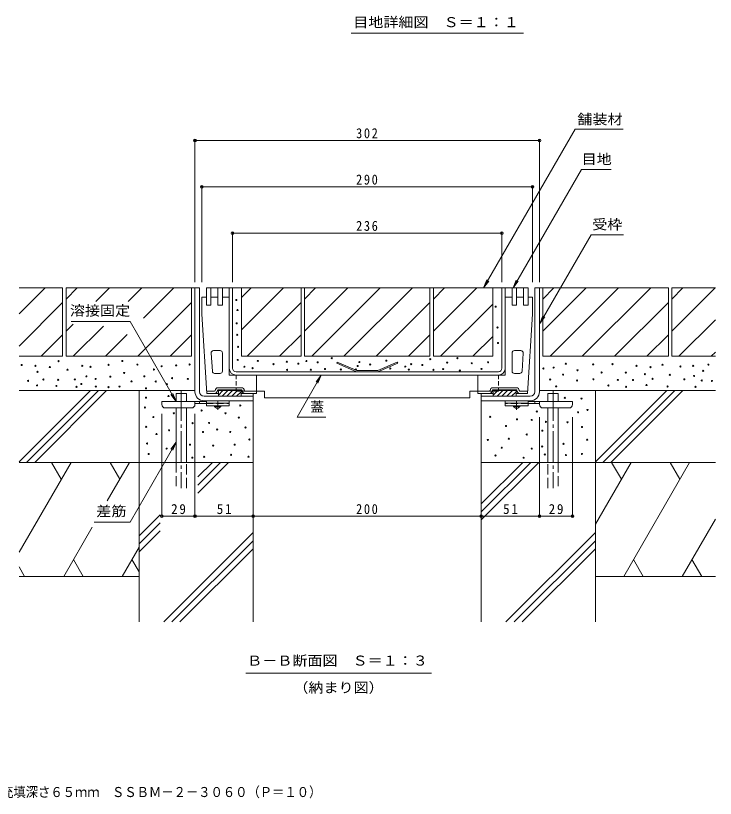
# Model space of a CAD drawing. Units: millimetres at full size, sheet at 1:3. Extents: x -1096 to 1162, y -823 to 816.
# Drawn here: x 486 to 1099, y -811 to -124 of the extents above; entities that cross this region are included whole.
import ezdxf
from ezdxf.enums import TextEntityAlignment as Align

# ---------------------------------------------------------------- set-up
doc = ezdxf.new("R2010")
doc.units = ezdxf.units.MM
doc.header["$LTSCALE"] = 3
doc.header["$PDMODE"] = 32
doc.header["$PDSIZE"] = 2.4
for name, pattern in [('CHAIN1', [8, 5, -1, 1, -1]), ('CHAIN2', [12, 9, -1, 1, -1]), ('DASHED1', [1.8, 1.2, -0.6]), ('DASHED2', [3, 2, -1]), ('DASHED3', [4, 3, -1])]:
    doc.linetypes.add(name, pattern=pattern)
for name, color, linetype, lineweight in [('1-5_1-5ﾚｲﾔ', 2, 'Continuous', 9), ('4-1', 2, 'Continuous', 9), ('4-2', 3, 'Continuous', 9), ('4-3', 4, 'Continuous', 9), ('4-4', 7, 'Continuous', 9), ('4-5', 7, 'Continuous', 9), ('4-6', 6, 'Continuous', 9), ('4-9', 5, 'Continuous', 9), ('4-A', 6, 'Continuous', 9), ('4-E', 7, 'Continuous', 9)]:
    doc.layers.add(name, color=color, linetype=linetype, lineweight=lineweight)
doc.layers.add('F-5_F-5ﾚｲﾔ', color=2, linetype='Continuous')
doc.styles.add('ＭＳ ゴシック', font='')
doc.styles.get('ＭＳ ゴシック').set_extended_font_data('MS Gothic')

msp = doc.modelspace()

# ---------------------------------------------------------------- linework, layer by layer
at = {"layer": '1-5_1-5ﾚｲﾔ', "color": 7}
msp.add_line((930.791, -139.64), (779.857, -139.64), dxfattribs=at)
at = {"layer": '4-1'}
for p, q in [((646.903, -363.12), (642.903, -363.12)), ((642.903, -454.12), (642.903, -363.12)), ((646.903, -454.119), (646.903, -363.12)), ((940.903, -363.12), (944.903, -363.12)), ((940.903, -454.119), (940.903, -363.12)), ((944.903, -454.12), (944.903, -363.12)), ((650.903, -458.119), (693.903, -458.119)), ((936.903, -458.119), (893.903, -458.119)), ((893.903, -462.12), (893.903, -458.119)), ((936.903, -462.12), (893.903, -462.12))]:
    msp.add_line(p, q, dxfattribs=at)
msp.add_lwpolyline([(650.903, -462.12), (693.903, -462.12), (693.903, -458.119)], dxfattribs=at)
for centre, radius, start, end in [((650.903, -454.12), 8, 180, 270), ((650.903, -454.119), 4, 180, 270), ((936.903, -454.119), 4, 270, 0), ((936.903, -454.12), 8, 270, 0)]:
    msp.add_arc(centre, radius, start, end, dxfattribs=at)
at = {"layer": '4-2'}
for p, q in [((652.903, -363.119), (934.903, -363.119)), ((672.903, -371.119), (672.903, -363.119)), ((675.903, -433.619), (675.903, -363.119)), ((911.903, -433.619), (911.903, -363.119)), ((914.903, -371.119), (914.903, -363.119)), ((784.462, -436.619), (767.151, -429.035)), ((803.345, -436.619), (820.656, -429.035)), ((678.903, -436.619), (908.903, -436.619)), ((784.671, -435.619), (803.135, -435.619)), ((678.903, -439.619), (908.903, -439.619))]:
    msp.add_line(p, q, dxfattribs=at)
at = {"layer": '4-2', "linetype": 'DASHED1'}
for p, q in [((672.903, -433.619), (672.903, -371.119)), ((914.903, -433.619), (914.903, -371.119))]:
    msp.add_line(p, q, dxfattribs=at)
at = {"layer": '4-2'}
for points in [[(784.671, -435.619), (767.552, -428.119), (767.151, -429.035)], [(803.135, -435.619), (820.254, -428.119), (820.656, -429.035)]]:
    msp.add_lwpolyline(points, dxfattribs=at)
for centre, radius, start, end in [((678.903, -433.619), 6, 180, 270), ((678.903, -433.619), 3, 180, 270), ((908.903, -433.619), 6, 270, 0), ((908.903, -433.619), 3, 270, 0)]:
    msp.add_arc(centre, radius, start, end, dxfattribs=at)
at = {"layer": '4-3'}
for p, q in [((673.903, -363.119), (652.903, -363.119)), ((913.903, -363.119), (934.903, -363.119)), ((648.903, -386.119), (648.903, -371.119)), ((652.903, -371.119), (648.903, -371.119)), ((662.903, -371.119), (656.903, -371.119)), ((672.903, -371.119), (666.903, -371.119)), ((672.903, -439.619), (672.903, -371.119)), ((914.903, -439.619), (914.903, -371.119)), ((914.903, -371.119), (920.903, -371.119)), ((924.903, -371.119), (930.903, -371.119)), ((934.903, -371.119), (938.903, -371.119)), ((938.903, -386.119), (938.903, -371.119)), ((648.903, -386.119), (653.403, -455.619)), ((938.903, -386.119), (934.403, -455.619)), ((659.121, -418.12), (664.903, -418.12)), ((922.903, -418.12), (928.685, -418.12)), ((658.162, -436.249), (657.126, -420.249)), ((666.903, -436.12), (666.903, -420.12)), ((920.903, -420.12), (920.903, -436.12)), ((930.681, -420.249), (929.645, -436.249)), ((664.903, -438.12), (660.157, -438.12)), ((927.649, -438.12), (922.903, -438.12)), ((672.903, -439.619), (696.903, -439.619)), ((696.903, -455.619), (696.903, -439.619)), ((914.903, -439.619), (890.903, -439.619)), ((683.653, -450.619), (663.153, -450.619)), ((683.653, -452.619), (663.153, -452.619)), ((663.403, -452.619), (663.403, -458.119)), ((663.403, -452.719), (683.403, -452.719)), ((663.403, -452.819), (683.403, -452.819)), ((663.403, -452.919), (683.403, -452.919)), ((663.403, -453.019), (683.403, -453.019)), ((683.403, -452.619), (683.403, -458.119)), ((904.153, -450.619), (924.653, -450.619)), ((904.153, -452.619), (924.653, -452.619)), ((904.403, -452.619), (904.403, -458.119)), ((924.403, -452.719), (904.403, -452.719)), ((924.403, -452.819), (904.403, -452.819)), ((924.403, -452.919), (904.403, -452.919)), ((924.403, -453.019), (904.403, -453.019)), ((924.403, -452.619), (924.403, -458.119)), ((660.153, -453.619), (653.403, -453.619)), ((653.403, -455.619), (653.403, -453.619)), ((660.153, -455.619), (653.403, -455.619)), ((660.153, -455.619), (663.403, -455.619)), ((663.403, -453.119), (683.403, -453.119)), ((667.447, -453.119), (663.403, -457.163)), ((683.403, -458.119), (663.403, -458.119)), ((671.689, -453.119), (666.689, -458.119)), ((675.932, -453.119), (670.932, -458.119)), ((680.175, -453.119), (675.175, -458.119)), ((683.403, -454.133), (679.417, -458.119)), ((683.403, -455.619), (696.903, -455.619)), ((686.653, -453.619), (696.903, -453.619)), ((901.153, -453.619), (890.903, -453.619)), ((908.447, -453.119), (904.403, -457.163)), ((924.403, -453.119), (904.403, -453.119)), ((904.403, -458.119), (924.403, -458.119)), ((912.689, -453.119), (907.689, -458.119)), ((916.932, -453.119), (911.932, -458.119)), ((921.175, -453.119), (916.175, -458.119)), ((924.403, -454.133), (920.417, -458.119)), ((927.653, -455.619), (924.403, -455.619)), ((927.653, -453.619), (934.403, -453.619)), ((927.653, -455.619), (934.403, -455.619)), ((934.403, -455.619), (934.403, -453.619))]:
    msp.add_line(p, q, dxfattribs=at)
msp.add_lwpolyline([(904.403, -455.619), (890.903, -455.619), (890.903, -439.619)], dxfattribs=at)
for centre, radius, start, end in [((659.121, -420.12), 2, 90, 183.7046), ((664.903, -420.12), 2, 0, 90), ((922.903, -420.12), 2, 90, 180), ((928.685, -420.12), 2, 356.2954, 90), ((660.157, -436.12), 2, 183.7046, 270), ((664.903, -436.12), 2, 270, 0), ((922.903, -436.12), 2, 180, 270), ((927.649, -436.12), 2, 270, 356.2954), ((663.153, -453.119), 2.5, 90, 180), ((663.153, -453.119), 0.5, 90, 180), ((683.653, -453.119), 2.5, 0, 90), ((683.653, -453.119), 0.5, 0, 90), ((904.153, -453.119), 2.5, 90, 180), ((904.153, -453.119), 0.5, 90, 180), ((924.653, -453.119), 2.5, 0, 90), ((924.653, -453.119), 0.5, 0, 90), ((660.153, -453.119), 2.5, 270, 0), ((660.153, -453.119), 0.5, 270, 0), ((686.653, -453.119), 2.5, 180, 270), ((686.653, -453.119), 0.5, 180, 270), ((901.153, -453.119), 0.5, 270, 0), ((901.153, -453.119), 2.5, 270, 0), ((927.653, -453.119), 2.5, 180, 270), ((927.653, -453.119), 0.5, 180, 270)]:
    msp.add_arc(centre, radius, start, end, dxfattribs=at)
at = {"layer": '4-4'}
for p, q in [((642.903, -232.861), (642.903, -358.12)), ((944.903, -232.861), (944.903, -358.12)), ((642.903, -233.761), (944.903, -233.761)), ((648.903, -273.497), (648.903, -358.12)), ((938.903, -274.397), (648.903, -274.397)), ((938.903, -273.497), (938.903, -358.12)), ((675.903, -314.08), (675.903, -358.12)), ((675.903, -314.98), (911.903, -314.98)), ((911.903, -314.08), (911.903, -358.12)), ((613.903, -564.267), (613.903, -473.619)), ((642.903, -564.267), (642.903, -473.619)), ((693.903, -564.267), (693.903, -467.12)), ((893.903, -564.267), (893.903, -467.12)), ((944.903, -564.267), (944.903, -476.419)), ((973.903, -564.267), (973.903, -476.419)), ((693.903, -563.367), (893.903, -563.367))]:
    msp.add_line(p, q, dxfattribs=at)
for points in [[(613.903, -563.367), (642.903, -563.367), (693.903, -563.367)], [(893.903, -563.367), (944.903, -563.367), (973.903, -563.367)]]:
    msp.add_lwpolyline(points, dxfattribs=at)
for p in [(642.903, -233.761), (944.903, -233.761), (648.903, -274.397), (938.903, -274.397), (675.903, -314.98), (911.903, -314.98), (613.903, -563.367), (642.903, -563.367), (693.903, -563.367), (893.903, -563.367), (944.903, -563.367), (973.903, -563.367)]:
    msp.add_point(p, dxfattribs=at)
at = {"layer": '4-5'}
for p, q in [((976.307, -223.915), (895.969, -363.065)), ((1018.231, -223.915), (976.307, -223.915)), ((1007.732, -259.2), (981.731, -259.2)), ((1018.728, -316.447), (990.131, -316.447)), ((895.969, -363.065), (898.839, -356.136)), ((895.969, -363.065), (900.534, -357.115)), ((921.732, -363.121), (926.298, -357.171)), ((945.105, -394.434), (949.671, -388.483)), ((586.036, -392.629), (534.369, -392.629)), ((626.445, -462.619), (586.036, -392.629)), ((753.596, -439.619), (732.387, -476.355)), ((753.596, -439.619), (749.03, -445.57)), ((753.596, -439.619), (750.726, -446.549)), ((626.445, -462.619), (621.879, -456.669)), ((626.445, -462.619), (623.575, -455.69)), ((732.387, -476.355), (757.728, -476.355)), ((626.445, -498.506), (586.059, -568.456)), ((626.445, -498.506), (621.879, -504.456)), ((626.445, -498.506), (623.575, -505.435)), ((586.059, -568.456), (554.39, -568.456)), ((687.592, -700.978), (850.206, -700.978))]:
    msp.add_line(p, q, dxfattribs=at)
for points in [[(981.731, -259.2), (921.732, -363.121), (924.603, -356.192)], [(990.131, -316.447), (945.105, -394.434), (947.975, -387.505)]]:
    msp.add_lwpolyline(points, dxfattribs=at)
at = {"layer": '4-6', "linetype": 'CHAIN2'}
for p, q in [((630.945, -452.834), (630.945, -538.786)), ((956.862, -452.834), (956.862, -538.786))]:
    msp.add_line(p, q, dxfattribs=at)
at = {"layer": '4-6'}
for p, q in [((488.703, -515.682), (551.266, -453.12)), ((642.903, -453.12), (488.703, -453.12)), ((495.337, -516.12), (558.337, -453.12)), ((502.408, -516.12), (565.408, -453.12)), ((593.903, -516.12), (593.903, -453.12)), ((626.445, -462.619), (626.445, -455.619)), ((693.903, -455.619), (693.903, -656.12)), ((893.903, -455.619), (893.903, -656.12)), ((944.903, -453.12), (1099.103, -453.12)), ((952.362, -455.619), (961.362, -455.619)), ((952.362, -462.619), (952.362, -455.619)), ((961.362, -462.619), (961.362, -455.619)), ((993.903, -516.12), (993.903, -453.12)), ((993.903, -515.682), (1056.466, -453.12)), ((1000.537, -516.12), (1063.537, -453.12)), ((1007.608, -516.12), (1070.608, -453.12)), ((626.445, -516.12), (626.445, -468.419)), ((635.445, -516.12), (635.445, -468.419)), ((952.362, -516.12), (952.362, -468.419)), ((961.362, -516.12), (961.362, -468.419)), ((534.229, -516.12), (488.703, -594.973)), ((517.182, -516.12), (525.706, -530.883)), ((585.531, -516.12), (566.041, -549.878)), ((568.484, -516.12), (577.008, -530.883)), ((593.903, -516.12), (593.903, -656.12)), ((645.456, -528.929), (658.266, -516.12)), ((645.456, -536), (665.337, -516.12)), ((645.456, -543.071), (672.408, -516.12)), ((893.903, -552.5), (930.283, -516.12)), ((893.903, -559.571), (937.354, -516.12)), ((893.903, -566.642), (944.425, -516.12)), ((1025.235, -516.12), (993.903, -570.387)), ((993.903, -516.12), (993.903, -656.12)), ((1008.187, -516.12), (1016.711, -530.883)), ((1076.537, -516.12), (1018.802, -616.12)), ((1059.489, -516.12), (1068.013, -530.883)), ((593.903, -580.482), (612.337, -562.049)), ((593.903, -587.553), (612.337, -569.12)), ((1099.103, -565.891), (1070.104, -616.12)), ((552.783, -572.842), (527.796, -616.12)), ((593.903, -594.624), (612.337, -576.191)), ((615.546, -656.12), (693.903, -577.762)), ((915.545, -656.12), (993.903, -577.762)), ((622.617, -656.12), (693.903, -584.833)), ((922.616, -656.12), (993.903, -584.833)), ((593.903, -590.477), (579.099, -616.12)), ((629.688, -656.12), (693.903, -591.904)), ((929.688, -656.12), (993.903, -591.904)), ((536.32, -601.356), (544.844, -616.12)), ((587.622, -601.356), (593.903, -612.235)), ((1027.325, -601.356), (1035.849, -616.12)), ((1078.628, -601.356), (1087.151, -616.12)), ((488.703, -607.739), (493.542, -616.12)), ((593.903, -616.12), (488.703, -616.12)), ((993.903, -616.12), (1099.103, -616.12))]:
    msp.add_line(p, q, dxfattribs=at)
at = {"layer": '4-6', "linetype": 'DASHED3'}
for p, q in [((626.445, -516.12), (626.445, -538.786)), ((635.445, -538.786), (635.445, -516.12)), ((952.362, -538.786), (952.362, -516.12)), ((961.362, -516.12), (961.362, -538.786))]:
    msp.add_line(p, q, dxfattribs=at)
at = {"layer": '4-6'}
for points in [[(635.445, -462.619), (635.445, -455.619), (626.445, -455.619)], [(693.903, -516.12), (593.903, -516.12), (488.703, -516.12)], [(893.903, -516.12), (993.903, -516.12), (1099.103, -516.12)]]:
    msp.add_lwpolyline(points, dxfattribs=at)
at = {"layer": '4-9', "linetype": 'DASHED1', "lineweight": 5}
for p, q in [((908.903, -439.619), (908.903, -453.619)), ((908.903, -453.619), (890.903, -453.619))]:
    msp.add_line(p, q, dxfattribs=at)
at = {"layer": '4-9', "lineweight": 5}
for p, q in [((703.903, -459.619), (883.903, -459.619)), ((890.903, -453.619), (883.903, -453.619)), ((883.903, -453.619), (883.903, -459.619))]:
    msp.add_line(p, q, dxfattribs=at)
at = {"layer": '4-9', "color": 4}
for p, q in [((613.903, -465.419), (613.903, -462.619)), ((613.903, -462.619), (652.903, -462.619)), ((642.898, -464.619), (652.903, -464.619)), ((642.903, -465.419), (642.903, -462.619)), ((646.903, -464.619), (646.903, -462.619)), ((973.903, -462.619), (934.903, -462.619)), ((944.908, -464.619), (934.903, -464.619)), ((940.903, -464.619), (940.903, -462.619)), ((944.903, -465.419), (944.903, -462.619)), ((973.903, -465.419), (973.903, -462.619)), ((639.903, -468.419), (616.903, -468.419)), ((947.903, -468.419), (970.903, -468.419))]:
    msp.add_line(p, q, dxfattribs=at)
at = {"layer": '4-9', "color": 3}
for p, q in [((652.903, -462.12), (672.903, -462.12)), ((652.903, -462.12), (652.903, -466.62)), ((652.903, -464.12), (672.903, -464.12)), ((652.903, -466.62), (672.903, -466.62)), ((672.903, -462.12), (672.903, -466.62)), ((914.903, -462.12), (914.903, -466.62)), ((934.903, -462.12), (914.903, -462.12)), ((934.903, -464.12), (914.903, -464.12)), ((934.903, -466.62), (914.903, -466.62)), ((934.903, -462.12), (934.903, -466.62))]:
    msp.add_line(p, q, dxfattribs=at)
at = {"layer": '4-9', "color": 3, "linetype": 'DASHED2'}
for p, q in [((652.903, -464.62), (672.903, -464.62)), ((934.903, -464.62), (914.903, -464.62))]:
    msp.add_line(p, q, dxfattribs=at)
at = {"layer": '4-9', "color": 2}
for p, q in [((660.153, -467.119), (660.153, -466.62)), ((665.653, -467.119), (665.653, -466.62)), ((922.153, -467.119), (922.153, -466.62)), ((927.653, -467.119), (927.653, -466.62)), ((661.903, -468.619), (660.153, -467.119)), ((665.653, -467.119), (660.153, -467.119)), ((663.903, -468.619), (661.903, -468.619)), ((665.653, -467.119), (663.903, -468.619)), ((922.153, -467.119), (923.903, -468.619)), ((922.153, -467.119), (927.653, -467.119)), ((923.903, -468.619), (925.903, -468.619)), ((925.903, -468.619), (927.653, -467.119))]:
    msp.add_line(p, q, dxfattribs=at)
at = {"layer": '4-9', "color": 4, "linetype": 'CHAIN1'}
for p, q in [((662.903, -470.167), (662.903, -462.12)), ((924.903, -470.167), (924.903, -462.12))]:
    msp.add_line(p, q, dxfattribs=at)
at = {"layer": '4-9', "linetype": 'DASHED1', "lineweight": 5}
msp.add_lwpolyline([(678.903, -439.619), (678.903, -453.619), (696.903, -453.619)], dxfattribs=at)
at = {"layer": '4-9', "lineweight": 5}
msp.add_lwpolyline([(696.903, -453.619), (703.903, -453.619), (703.903, -459.619)], dxfattribs=at)
at = {"layer": '4-9', "color": 4}
for centre, start, end in [((616.903, -465.419), 180, 270), ((639.903, -465.419), 270, 0), ((947.903, -465.419), 180, 270), ((970.903, -465.419), 270, 0)]:
    msp.add_arc(centre, 3, start, end, dxfattribs=at)
at = {"layer": '4-A'}
for p, q in [((656.903, -363.119), (652.903, -363.119)), ((652.903, -363.119), (652.903, -378.119)), ((656.903, -378.119), (656.903, -363.119)), ((662.903, -363.119), (662.903, -378.119)), ((920.903, -363.119), (924.903, -363.119)), ((920.903, -378.119), (920.903, -363.119)), ((924.903, -363.119), (924.903, -378.119)), ((930.903, -363.119), (934.903, -363.119)), ((930.903, -378.119), (930.903, -363.119)), ((934.903, -363.119), (934.903, -378.119)), ((652.903, -378.119), (656.903, -378.119)), ((662.903, -378.119), (666.903, -378.119)), ((920.903, -378.119), (924.903, -378.119)), ((930.903, -378.119), (934.903, -378.119))]:
    msp.add_line(p, q, dxfattribs=at)
msp.add_lwpolyline([(666.903, -378.119), (666.903, -363.119), (662.903, -363.119)], dxfattribs=at)
at = {"layer": '4-E', "color": 2}
for p, q in [((488.703, -363.12), (526.903, -363.12)), ((488.703, -385.912), (511.496, -363.12)), ((526.903, -363.12), (526.903, -423.12)), ((529.903, -372.86), (539.643, -363.12)), ((529.903, -363.12), (639.903, -363.12)), ((529.903, -363.12), (529.903, -423.12)), ((555.959, -375.088), (567.927, -363.12)), ((584.244, -375.088), (596.212, -363.12)), ((597.914, -389.702), (624.496, -363.12)), ((639.903, -363.12), (639.903, -423.12)), ((639.903, -363.12), (642.903, -363.12)), ((683.773, -363.119), (683.773, -423.119)), ((683.773, -363.119), (710.903, -363.119)), ((683.773, -363.119), (735.903, -363.119)), ((683.773, -399.843), (720.496, -363.12)), ((683.773, -371.559), (692.212, -363.12)), ((735.903, -363.119), (735.903, -423.119)), ((738.903, -372.86), (748.643, -363.12)), ((738.903, -401.144), (776.928, -363.12)), ((738.903, -363.12), (848.903, -363.12)), ((745.212, -423.12), (805.212, -363.12)), ((773.496, -423.12), (833.496, -363.12)), ((848.903, -363.12), (848.903, -423.12)), ((851.903, -363.119), (904.034, -363.119)), ((851.903, -372.86), (861.643, -363.12)), ((851.903, -401.144), (889.928, -363.12)), ((904.034, -363.119), (904.034, -423.119)), ((944.903, -363.12), (1057.903, -363.12)), ((947.903, -372.86), (957.643, -363.12)), ((947.903, -401.144), (985.928, -363.12)), ((954.212, -423.12), (1014.212, -363.12)), ((982.496, -423.12), (1042.496, -363.12)), ((1057.903, -363.12), (1057.903, -423.12)), ((1060.903, -372.86), (1070.643, -363.12)), ((1060.903, -363.12), (1060.903, -423.12)), ((1060.903, -363.12), (1099.103, -363.12)), ((1060.903, -401.144), (1098.928, -363.12)), ((488.703, -414.197), (526.903, -375.997)), ((592.78, -423.12), (639.903, -375.997)), ((688.78, -423.12), (735.903, -375.997)), ((801.78, -423.12), (848.903, -375.997)), ((858.212, -423.12), (904.034, -377.298)), ((1010.78, -423.12), (1057.903, -375.997)), ((1067.212, -423.12), (1099.103, -391.228)), ((529.903, -401.144), (536.074, -394.974)), ((536.212, -423.12), (562.746, -396.585)), ((508.065, -423.12), (526.903, -404.281)), ((564.496, -423.12), (583.569, -404.047)), ((621.065, -423.12), (639.903, -404.281)), ((717.065, -423.12), (735.903, -404.281)), ((830.065, -423.12), (848.903, -404.281)), ((1039.065, -423.12), (1057.903, -404.281)), ((886.496, -423.12), (904.034, -405.582)), ((488.703, -423.12), (526.903, -423.12)), ((529.903, -423.12), (639.903, -423.12)), ((683.773, -423.119), (735.903, -423.119)), ((1060.903, -423.12), (1099.103, -423.12)), ((1095.496, -423.12), (1099.103, -419.513))]:
    msp.add_line(p, q, dxfattribs=at)
for points in [[(738.903, -363.12), (738.903, -423.12), (848.903, -423.12)], [(851.903, -363.119), (851.903, -423.119), (904.034, -423.119)], [(947.903, -363.12), (947.903, -423.12), (1057.903, -423.12)]]:
    msp.add_lwpolyline(points, dxfattribs=at)
at = {"layer": '4-E'}
for centre in [(679.115, -373.671), (680.139, -382.542), (906.53, -379.557), (679.456, -394.142), (908.066, -397.81), (679.968, -404.207), (908.577, -411.457), (680.698, -414.834), (762.799, -424.764), (849.212, -425.617), (872.924, -424.764), (490.917, -430.775), (503.029, -431.458), (515.653, -432.481), (523.327, -427.407), (544.141, -431.458), (551.306, -432.311), (567.171, -430.519), (579.239, -427.218), (592.451, -430.348), (613.686, -431.827), (626.381, -431.074), (638.251, -430.235), (680.365, -426.262), (686.245, -432.254), (698.051, -427.152), (711.698, -430.052), (723.469, -427.834), (733.511, -429.494), (740.612, -427.275), (750.487, -428.384), (785.581, -431.587), (787.023, -428.175), (796.478, -430.27), (810.624, -426.942), (827.267, -432.101), (832.426, -429.938), (842.246, -430.77), (863.993, -428.62), (885.548, -429.199), (899.877, -428.346), (968, -429.595), (991.997, -430.164), (1008.942, -430.05), (1029.982, -431.415), (1042.264, -432.666), (1052.841, -430.505), (1068.479, -431.984), (1079.624, -431.415), (1093.044, -430.391), (504.905, -436.746), (531.177, -434.869), (580.774, -437.709), (606.949, -434.707), (693.445, -433.464), (723.639, -434.999), (744.496, -434.82), (756.923, -434.265), (770.816, -434.658), (783.952, -434.658), (814.147, -433.805), (830.429, -434.764), (851.941, -434.982), (860.471, -434.299), (875.141, -435.511), (894.077, -434.146), (948.325, -433.761), (957.337, -432.989), (965.612, -439.148), (978.236, -435.395), (999.389, -437.329), (1020.656, -437.442), (1037.374, -438.807), (1059.21, -439.376), (1088.381, -435.85), (496.546, -444.593), (510.023, -443.399), (522.988, -443.74), (537.563, -443.358), (547.724, -440.669), (555.824, -442.923), (568.707, -441.011), (587.225, -445.078), (598.461, -440.699), (608.484, -445.198), (622.784, -442.29), (636.694, -442.923), (954.239, -443.442), (977.894, -444.266), (992.224, -443.243), (1013.605, -443.811), (1026.911, -443.925), (1044.084, -442.901), (1071.89, -443.243), (1080.42, -440.286), (1087.13, -444.266), (1096.114, -444.721), (504.454, -448.629), (521.43, -449.073), (539.072, -449.849), (543.288, -447.408), (555.934, -449.654), (567.143, -450.182), (576.682, -449.654), (599.997, -451.19), (618.183, -447.439), (959.6, -449.437), (1005.321, -448.709), (1020.854, -449.929), (1038.718, -448.265), (1057.247, -449.596), (1081.768, -449.818), (599.913, -459.417), (619.719, -457.93), (967.113, -459.57), (981.819, -460.172), (682.665, -466.228), (599.025, -467.961), (624.364, -473.074), (648.732, -470.624), (669.703, -473.065), (942.648, -471.553), (978.764, -472.219), (987.061, -470.158), (606.45, -476.398), (681.343, -476.897), (901.683, -476.149), (925.173, -478.321), (938.131, -478.895), (950.637, -480.54), (969.473, -481), (600.135, -484.937), (640.859, -481.765), (655.208, -481.522), (662.395, -487.235), (687.164, -485.501), (915.542, -484.194), (982.25, -485.054), (609.14, -491.289), (620.196, -487.972), (649.953, -489.486), (673.82, -489.446), (933.724, -491.688), (947.475, -488.362), (600.847, -499.581), (638.566, -500.553), (658.894, -501.424), (677.761, -500.549), (690.589, -496.08), (899.695, -496.479), (918.122, -495.374), (966.033, -499.919), (986.795, -496.234), (618.077, -504.03), (911.857, -503.236), (938.155, -504.062), (947.308, -502.176), (602.321, -508.795), (640.563, -511.945), (650.951, -511.233), (674.557, -509.532), (689.785, -511.122), (906.329, -510.116), (931.021, -512.081), (949.638, -509.166), (968.112, -509.666), (982.127, -508.764)]:
    msp.add_circle(centre, 0.5, dxfattribs=at)

# ---------------------------------------------------------------- texts
at = {"layer": '1-5_1-5ﾚｲﾔ', "style": 'ＭＳ ゴシック', "width": 1.1}
msp.add_text('目地詳細図\u3000Ｓ＝１：１', height=8.798, dxfattribs=at).set_placement((781.667, -137.06), align=Align.BOTTOM_LEFT)
at = {"layer": '4-4', "color": 2, "char_height": 8.798, "attachment_point": 7, "style": 'ＭＳ ゴシック'}
for s, insert in [('\\T1.27;\\W0.9;302', (784.153, -231.961)), ('\\T1.27;\\W0.9;290', (784.153, -272.597)), ('\\T1.27;\\W0.9;236', (784.153, -313.18)), ('\\T1.27;\\W0.95;29', (622.028, -561.567)), ('\\T1.27;\\W0.95;51', (662.028, -561.567)), ('\\T1.27;\\W0.9;200', (784.153, -561.567)), ('\\T1.27;\\W0.95;51', (913.028, -561.567)), ('\\T1.27;\\W0.95;29', (953.028, -561.567))]:
    msp.add_mtext(s, dxfattribs=dict(at, insert=insert))
at = {"layer": '4-5', "color": 2, "style": 'ＭＳ ゴシック', "width": 1.1}
for s, p in [('舗装材', (978.155, -222.239)), ('目地', (981.87, -257.192)), ('受枠', (991.134, -314.439)), ('溶接固定', (533.25, -390.059)), ('差筋', (556.369, -565.887)), ('Ｂ－Ｂ断面図\u3000Ｓ＝１：３', (688.661, -697.022)), ('（納まり図）', (729.149, -720.701))]:
    msp.add_text(s, height=8.798, dxfattribs=at).set_placement(p, align=Align.BOTTOM_LEFT)
at = {"layer": '4-5', "color": 2, "style": 'ＭＳ ゴシック'}
msp.add_text('蓋', height=8.798, dxfattribs=at).set_placement((744.041, -474.474), align=Align.BOTTOM_LEFT)
at = {"layer": 'F-5_F-5ﾚｲﾔ', "style": 'ＭＳ ゴシック', "width": 0.9}
msp.add_text('ステンレス製蓋 側溝用\u3000インターロッキングブロック用 充填深さ６５ｍｍ\u3000ＳＳＢＭ－２－３０６０（Ｐ＝１０）', height=8.798, dxfattribs=at).set_placement((192.144, -812.291), align=Align.BOTTOM_LEFT)

doc.saveas('drawing.dxf')
